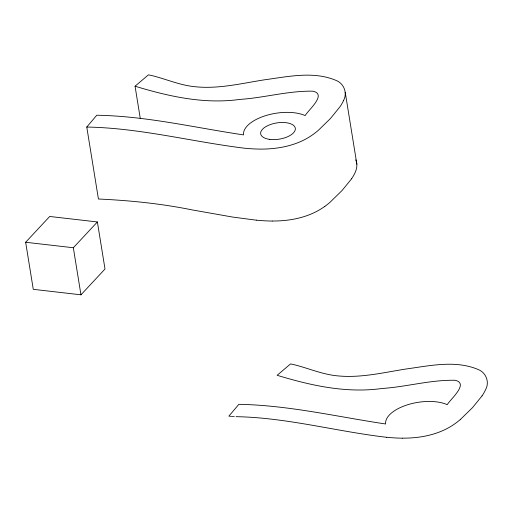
<?xml version="1.0" encoding="UTF-8"?>
<svg xmlns="http://www.w3.org/2000/svg" width="513" height="513" viewBox="0 0 513 513"><rect width="100%" height="100%" fill="white"/><g stroke="black" fill="none" stroke-linecap="round" stroke-linejoin="round"><path stroke-width="0.77" d="M343.409 100.753C347.737 93.308 344.076 83.452 336.041 80.406C313.725 70.941 288.556 76.546 265.484 79.662C241.828 83.292 217.878 89.448 193.786 86.582C179.614 85.03 166.443 79.265 152.727 75.783A73.962 34.608 -9.2 0 0 148.43 74.847L135.054 86.203L140.305 118.625M351.597 178.787L342.049 190.522L329.942 202.353A92.872 43.458 -9.2 0 1 324.838 206.373M482.04 395.914L472.499 407.649L460.385 419.48M256.288 220.186L232.767 217.082L192.266 209.932C161.332 203.623 129.924 200.455 98.425 199.012L86.774 127.051L96.771 115.233C146.378 116.06 194.722 127.66 243.56 134.9A35.128 16.435 -9.2 0 1 265.542 115.669A35.128 16.435 -9.2 0 1 305.126 115.598C308.512 109.891 327.191 94.257 313.001 91.192C288.428 90.679 264.381 97.81 239.911 99.407C204.289 104.363 168.957 96.502 135.054 86.203M25.65 242.264L49.703 216.473L97.387 221.956L105.005 269.017L80.958 294.815L33.274 289.326L25.65 242.264L73.333 247.747L97.387 221.956M324.825 206.373C309.711 217.288 290.621 221.141 272.268 221.02M402.711 438.147C421.064 438.269 440.154 434.415 455.268 423.494A92.872 43.458 -9.2 0 0 460.373 419.48M236.012 416.671C286.959 417.576 336.361 431.484 386.738 437.307M234.281 416.562L233.396 416.498M232.793 416.46L232.184 416.409M231.581 416.364L230.972 416.319M230.369 416.267L228.869 416.139L238.872 404.321C288.466 405.219 336.823 416.697 385.661 423.988A35.128 16.435 -9.2 0 1 407.643 404.757A35.128 16.435 -9.2 0 1 447.227 404.68C450.613 398.979 469.292 383.346 455.102 380.28C430.529 379.761 406.482 386.898 382.012 388.488C346.384 393.445 311.058 385.584 277.148 375.292L290.531 363.935A73.962 34.608 -9.2 0 1 294.821 364.865C309.076 368.507 322.792 374.535 337.58 375.862C360.633 378.177 383.487 372.547 406.116 368.994C429.663 365.782 455.332 359.87 478.135 369.488C486.177 372.541 489.832 382.397 485.503 389.835A108.339 50.697 -9.2 0 1 482.021 395.914M86.774 127.051C140.126 127.949 191.926 141.78 244.637 148.225A105.704 49.46 -9.2 0 0 260.585 149.103C278.944 149.129 298.047 145.365 313.167 134.412A92.872 43.458 -9.2 0 0 318.272 130.392L330.398 118.567L339.939 106.832A108.339 50.697 -9.2 0 0 343.434 100.753M355.721 159.812C357.76 163.897 356.901 168.732 355.06 172.708A108.339 50.697 -9.2 0 1 351.572 178.787M345.223 92.257L356.875 164.218M73.333 247.747L80.958 294.815M402.686 438.192A105.704 49.46 -9.2 0 1 386.77 437.275M272.243 221.065A105.704 49.46 -9.2 0 1 256.32 220.148M269.806 139.389A17.545 8.208 -9.2 0 0 295.353 128.59A17.545 8.208 -9.2 0 0 268.825 125.159A17.545 8.208 -9.2 0 0 269.806 139.389"/></g></svg>
